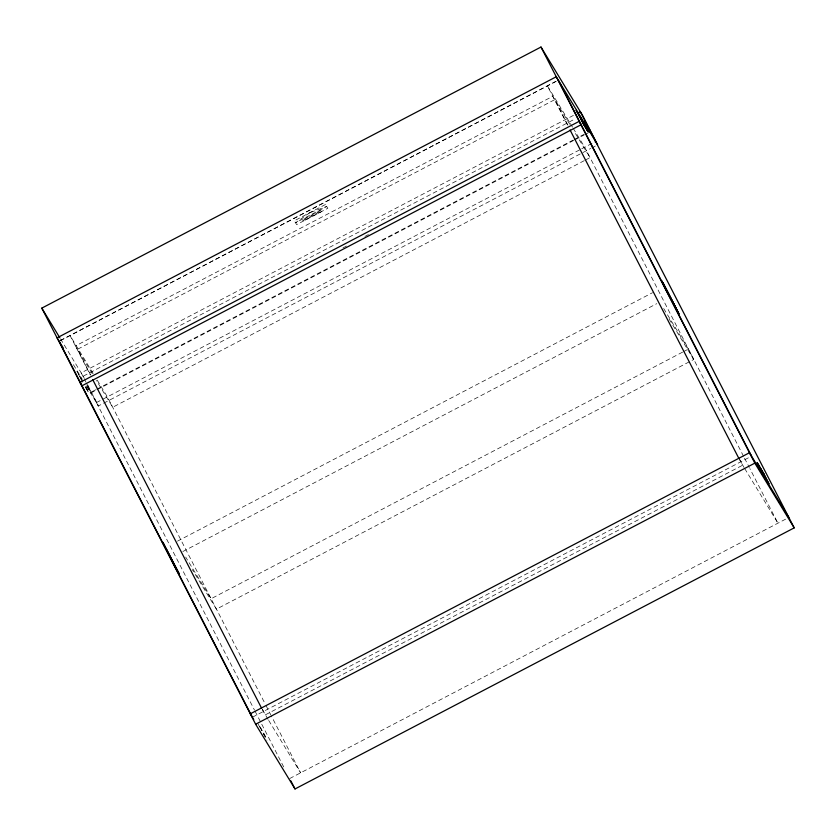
<?xml version="1.0" encoding="UTF-8"?>
<svg xmlns="http://www.w3.org/2000/svg" width="836" height="836" viewBox="0 0 836 836"><rect width="100%" height="100%" fill="white"/><g stroke="black" fill="none" stroke-linecap="round" stroke-linejoin="round"><path stroke-width="0.63" stroke-dasharray="4.18 3.13" d="M60.255 340.576L555.971 81.311M60.255 340.701L556.159 81.343M573.423 115.399L81.176 372.856L85.941 382.136M60.485 338.852L83.203 376.19L575.45 118.733M342.99 247.884L346.459 246.077M364.945 236.4L368.415 234.592M95.722 389.764L91.103 392.178L87.247 385.835M96.882 389.158L572.953 140.166M574.113 139.56L584.51 134.115M573.663 140.438L90.664 393.066L87.09 386.127M574.823 139.831L584.061 135.004M585.221 134.397L588.69 132.579M96.453 402.576L581.25 149.027M581.762 148.756L595.629 141.503M86.275 385.866L98.481 405.909L590.728 148.453M591.878 147.857L595.347 146.039M584.28 160.637L112.714 407.268L96.443 380.516M585.43 160.031L590.059 157.607L573.789 130.865M177.514 541.143L652.54 292.684M182.854 551.541L656.73 303.698M682.604 352.123L211.038 598.764L185.696 557.089M683.754 351.517L688.383 349.103L693.723 359.501L216.388 609.162L192.374 569.692M252.378 717.246L749.38 457.302M289.674 778.546L785.579 519.177M572.503 127.145L547.423 85.909L567.696 125.358M573.183 128.263L584.709 147.209L743.946 457.041M569.713 124.177L552.763 96.307L75.428 345.968L92.378 373.838M663.7 308.536L688.383 349.103M669.051 318.934L693.723 359.501M744.03 467.449L739.452 459.56M744.709 468.568L777.929 523.179L749.902 468.641M321.735 211.477L302.966 221.289M93.13 373.462L70.078 335.57L90.351 375.019M97.195 380.15L107.374 396.87L265.409 704.372M73.401 364.684L82.21 379.178M82.712 380.923L76.922 371.403L81.291 379.544M85.251 386.734L87.686 390.945M85.93 388.05L88.825 392.805L85.899 387.12M268.042 719.336L262.107 709.21M268.722 720.454L300.594 772.84L271.366 715.982M261.992 730.288L259.097 725.523L263.643 733.318M81.646 379.45L79.817 376.158L80.11 377.6M263.277 733.663L266.924 740.236M744.542 458.201L749.307 467.481M567.916 125.17L554.79 99.641L77.455 349.302L90.57 374.831M739.693 459.403L742.671 465.213L265.325 714.864L262.347 709.064M266.005 705.532L270.77 714.822M83.203 376.19L84.373 378.478M87.905 385.333L98.481 405.909M86.463 383.149L254.489 710.088M255.084 711.248L283.707 766.946M263.716 733.109L266.047 737.655M85.659 386.995L86.63 388.876M265.503 736.934L260.163 727.592M80.695 378.739L82.451 382.156M257.927 723.589L259.672 727.006M309.905 212.637L295.516 222.784L326.719 206.471L309.905 212.637M325.507 204.486L294.314 220.798L296.623 224.602L327.827 208.289L325.507 204.486M320.961 210.212L302.193 220.025L302.559 220.631L321.327 210.818L320.961 210.212"/><path stroke-width="1.25" d="M578.042 112.985L580.362 111.773L794.2 527.871L295.014 788.954L255.638 724.227L41.8 308.129L540.986 47.046L582.389 115.107L597.656 144.827L556.253 76.766L57.078 337.849L63.222 347.964M255.638 724.227L754.824 463.144L794.2 527.871M590.289 131.095L584.5 121.575L589.84 131.983M666.104 289.068L666.47 289.674M675.289 306.948L675.666 307.543M788.85 517.463L749.474 452.736L250.298 713.819L253.736 719.472M41.8 308.129L59.816 337.754M163.48 543.557L162.278 541.571L169.907 556.431L163.48 543.557L165.873 548.197M175.988 567.79L176.354 568.396M762.892 472.026L769.005 483.919L757.102 462.507L763.79 474.116L759.349 466.509M584.51 125.275L583.904 124.104L585.085 126.048L579.003 115.075L585.764 127.72M586.83 129.789L581.313 120.112M761.763 470.166L762.442 471.483M582.671 122.746L583.34 124.062M758.283 464.44L758.963 465.756M760.603 468.954L761.199 470.125M558.281 80.099L751.564 456.163M540.986 47.046L754.824 463.144M570.068 129.967L738.857 458.4M92.723 379.628L261.511 708.05M290.855 780.866L295.014 788.954M166.385 548.855L179.343 574.092M59.105 341.182L251.782 716.086M579.17 121.345L79.984 382.428L82.012 385.762L581.198 124.679L579.17 121.345M581.898 119.841L576.108 110.321L588.001 131.722L581.898 119.841M663.774 284.292L661.454 280.488L679.051 314.012L663.774 284.292M665.999 288.89L662.666 282.474L677.944 312.194L665.999 288.89M764.083 474.681L760.028 468.191L766.11 479.164L764.083 474.681M178.758 573.277L170.502 557.57L178.758 573.277"/></g></svg>
